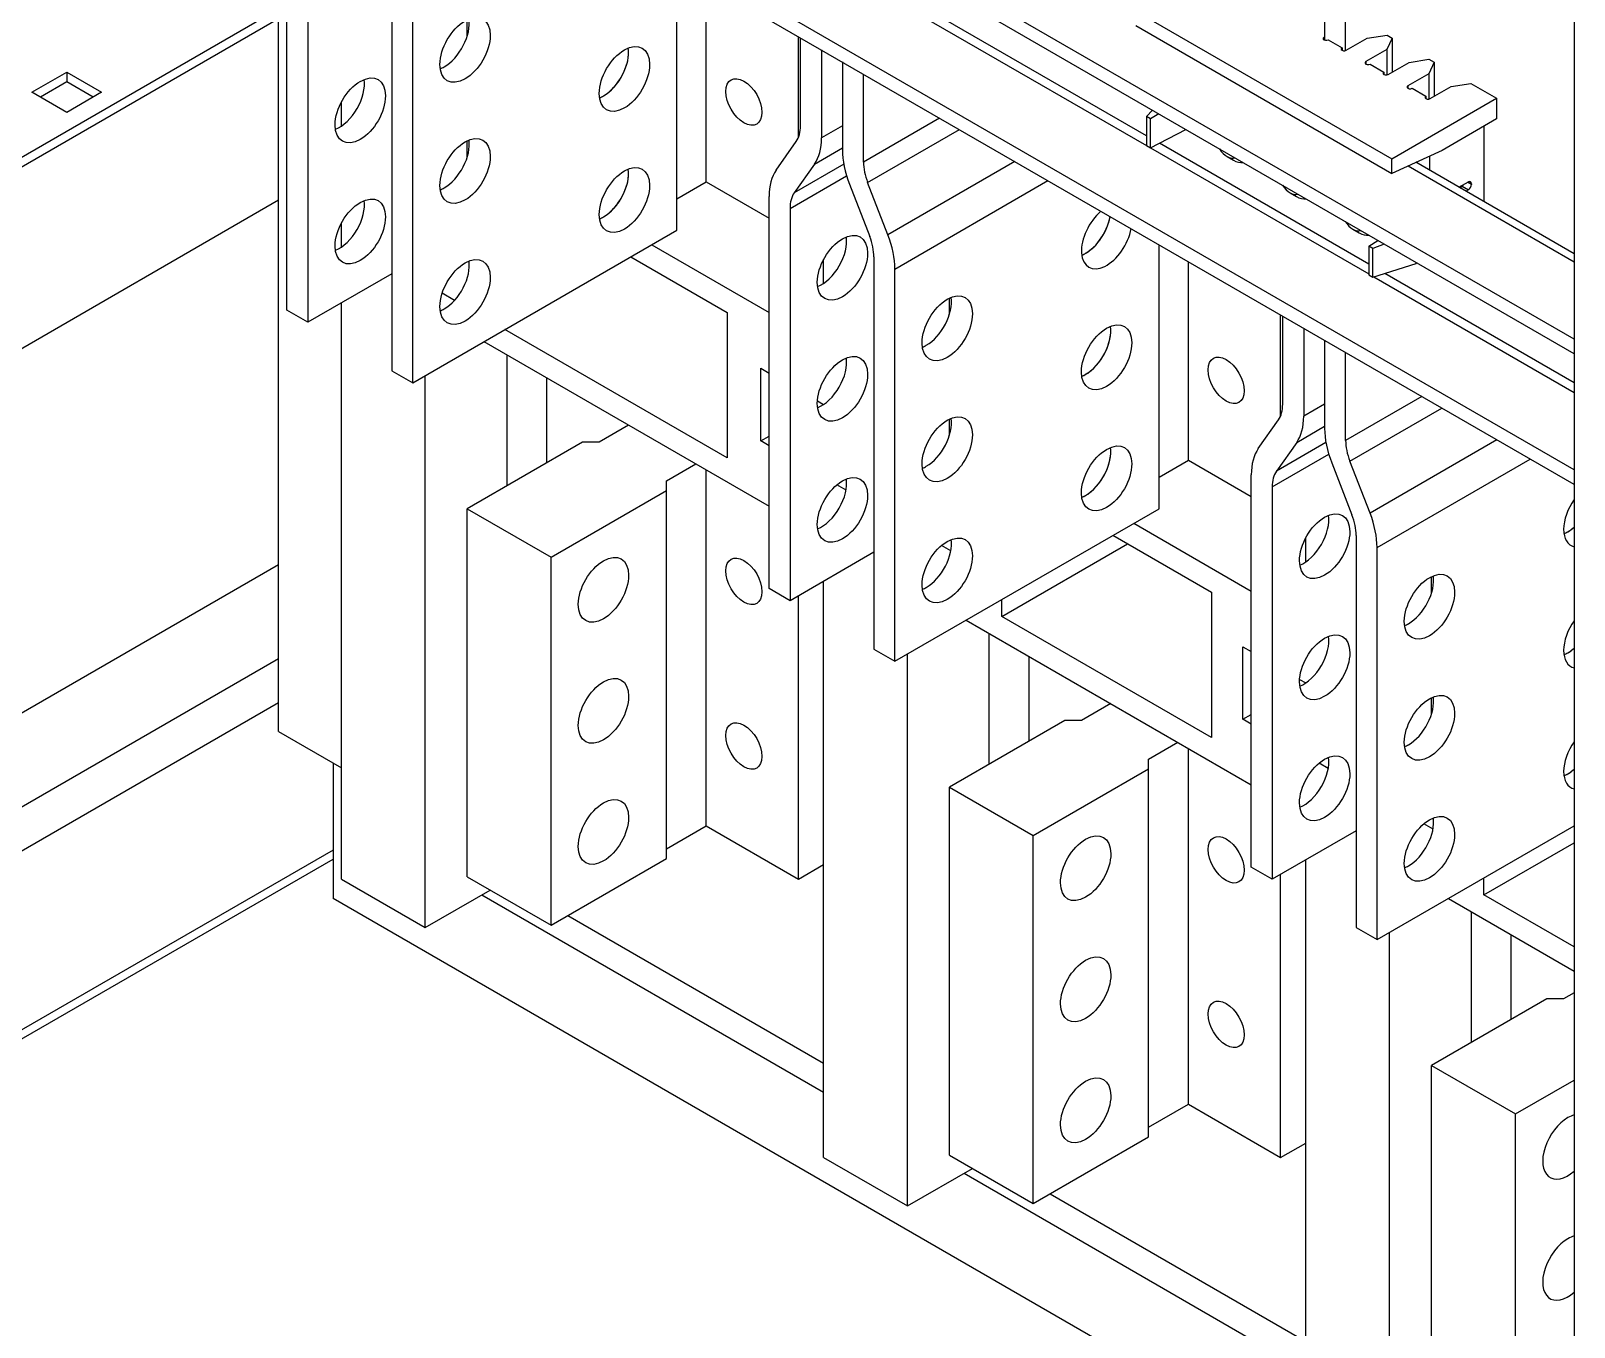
# Model space of a CAD drawing. Header units: millimetres. Extents: x -116965 to 323937, y 291661 to 566926.
# Drawn here: x -24791.2 to -24642.5, y 303274.9 to 303399.8 of the extents above; entities that cross this region are included whole.
import ezdxf

# ---------------------------------------------------------------- set-up
doc = ezdxf.new("R2010")
doc.units = ezdxf.units.MM
doc.layers.add('ALPHA', color=255, linetype='Continuous')

msp = doc.modelspace()

# ---------------------------------------------------------------- linework, layer by layer
at = {"layer": 'ALPHA'}
for p, q in [((-24642.467477, 303502.597717), (-24642.467477, 303036.028242)), ((-24642.467477, 303370.091986), (-24786.51523, 303453.257995)), ((-24642.467477, 303368.692278), (-24786.51523, 303451.858287)), ((-24642.467477, 303357.494611), (-24786.51523, 303440.660619)), ((-24642.467477, 303356.094902), (-24786.51523, 303439.260911)), ((-24767.322332, 303332.299859), (-24767.322332, 303428.179886)), ((-24666.509108, 303421.297985), (-24666.509108, 303398.910954)), ((-24664.488803, 303397.90783), (-24664.488803, 303420.131561)), ((-24766.51421, 303372.891403), (-24766.51421, 303410.679043)), ((-24764.493905, 303409.512619), (-24764.493905, 303371.72498)), ((-24728.936535, 303380.5898), (-24728.936535, 303406.017836)), ((-24756.412684, 303404.846924), (-24756.412684, 303367.059285)), ((-24754.392379, 303365.892861), (-24754.392379, 303403.680501)), ((-24726.108108, 303385.255494), (-24726.108108, 303404.384843)), ((-24708.230026, 303402.927747), (-24683.681701, 303388.754765)), ((-24683.681701, 303389.687904), (-24707.190628, 303403.26079)), ((-24856.215756, 303350.612711), (-24767.322332, 303401.935353)), ((-24856.215756, 303349.679572), (-24767.322332, 303401.002214)), ((-24749.139586, 303399.300208), (-24749.139586, 303400.875835)), ((-24684.691854, 303401.702068), (-24660.044132, 303387.471699)), ((-24717.218766, 303389.523282), (-24717.218766, 303399.252579)), ((-24717.016735, 303390.662916), (-24717.016735, 303399.135936)), ((-24684.691854, 303400.30236), (-24660.044132, 303386.071991)), ((-24666.509108, 303399.205922), (-24666.569717, 303399.170929)), ((-24666.569717, 303399.170929), (-24666.569717, 303398.937644)), ((-24664.428194, 303397.93452), (-24662.407889, 303399.100944)), ((-24662.407889, 303399.100944), (-24660.495851, 303399.396737)), ((-24659.996473, 303399.10842), (-24660.508802, 303398.004505)), ((-24660.495851, 303399.396737), (-24659.996473, 303399.10842)), ((-24659.996473, 303399.10842), (-24659.996473, 303395.82748)), ((-24714.99643, 303397.969513), (-24714.99643, 303389.496492)), ((-24666.165656, 303398.937644), (-24664.832255, 303398.167805)), ((-24664.832255, 303398.167805), (-24664.832255, 303397.93452)), ((-24660.508802, 303398.004505), (-24662.529107, 303396.838082)), ((-24660.508802, 303398.004505), (-24660.508802, 303395.560093)), ((-24712.976125, 303396.803089), (-24712.976125, 303388.330069)), ((-24662.529107, 303396.838082), (-24662.529107, 303396.604797)), ((-24662.125046, 303396.604797), (-24660.791644, 303395.834957)), ((-24660.387583, 303395.601672), (-24658.367278, 303396.768096)), ((-24658.367278, 303396.768096), (-24656.455241, 303397.063889)), ((-24655.955863, 303396.775573), (-24656.468192, 303395.671658)), ((-24656.455241, 303397.063889), (-24655.955863, 303396.775573)), ((-24655.955863, 303396.775573), (-24655.955863, 303393.494633)), ((-24791.08112, 303393.88703), (-24787.727413, 303395.823293)), ((-24787.727413, 303394.890154), (-24790.272998, 303393.42046)), ((-24787.727413, 303395.823293), (-24784.373707, 303393.88703)), ((-24787.727413, 303395.823293), (-24787.727413, 303394.890154)), ((-24785.181829, 303393.42046), (-24787.727413, 303394.890154)), ((-24710.95582, 303387.163645), (-24710.95582, 303395.636665)), ((-24660.791644, 303395.834957), (-24660.791644, 303395.601672)), ((-24656.468192, 303395.671658), (-24658.488497, 303394.505234)), ((-24656.468192, 303395.671658), (-24656.468192, 303393.227246)), ((-24654.326668, 303394.435249), (-24652.414631, 303394.731042)), ((-24652.414631, 303394.731042), (-24649.942606, 303393.303818)), ((-24787.727413, 303391.950766), (-24791.08112, 303393.88703)), ((-24784.373707, 303393.88703), (-24787.727413, 303391.950766)), ((-24660.044132, 303387.471699), (-24649.942606, 303393.303818)), ((-24658.488497, 303394.505234), (-24658.488497, 303394.271949)), ((-24658.084436, 303394.271949), (-24656.751034, 303393.50211)), ((-24656.751034, 303393.50211), (-24656.751034, 303393.268825)), ((-24656.346973, 303393.268825), (-24654.326668, 303394.435249)), ((-24649.942606, 303393.303818), (-24649.942606, 303391.316232)), ((-24761.261417, 303390.63078), (-24761.261417, 303392.939253)), ((-24683.681701, 303391.554182), (-24683.093865, 303392.147934)), ((-24682.50319, 303391.806907), (-24683.27764, 303391.320898)), ((-24712.976125, 303390.662916), (-24714.99643, 303389.496492)), ((-24703.617969, 303391.400155), (-24710.95582, 303387.163645)), ((-24710.549815, 303385.179603), (-24701.696736, 303390.290931)), ((-24683.27764, 303391.320898), (-24683.681701, 303391.554182)), ((-24683.681701, 303391.554182), (-24683.681701, 303388.754765)), ((-24683.27764, 303388.521481), (-24683.27764, 303391.320898)), ((-24683.27764, 303388.521481), (-24679.898221, 303390.302928)), ((-24649.942606, 303391.316232), (-24655.195399, 303388.28353)), ((-24651.154789, 303390.616378), (-24651.154789, 303383.345757)), ((-24749.139586, 303387.635971), (-24749.139586, 303389.211598)), ((-24719.370519, 303386.376679), (-24717.422739, 303389.147687)), ((-24683.681701, 303388.754765), (-24683.27764, 303388.521481)), ((-24662.266467, 303377.323813), (-24682.432785, 303388.966842)), ((-24715.673104, 303386.971111), (-24712.976125, 303388.528213)), ((-24696.375304, 303387.2186), (-24708.602036, 303380.159493)), ((-24683.27764, 303388.521481), (-24662.266467, 303376.390674)), ((-24675.903527, 303387.69332), (-24675.297435, 303387.343393)), ((-24655.195399, 303388.282947), (-24660.044132, 303386.071991)), ((-24660.044132, 303386.071991), (-24660.044132, 303387.471699)), ((-24656.415044, 303387.726805), (-24656.407582, 303387.722498)), ((-24656.407582, 303387.722498), (-24656.407582, 303386.378459)), ((-24655.195399, 303388.28353), (-24655.195399, 303388.282947)), ((-24718.026888, 303382.684874), (-24712.578035, 303385.830771)), ((-24715.673104, 303386.971111), (-24717.620883, 303384.200103)), ((-24712.848796, 303386.955269), (-24717.620883, 303384.200103)), ((-24658.463821, 303386.792591), (-24642.467477, 303377.557098)), ((-24642.467477, 303378.330136), (-24657.715722, 303387.133714)), ((-24728.936535, 303383.622501), (-24726.108108, 303385.255494)), ((-24726.108108, 303385.255494), (-24720.047193, 303381.756223)), ((-24712.299451, 303385.023332), (-24710.351672, 303380.003222)), ((-24708.602036, 303380.159493), (-24710.549815, 303385.179603)), ((-24707.925362, 303376.852756), (-24693.173248, 303385.369893)), ((-24653.59084, 303384.752212), (-24652.659442, 303385.252398)), ((-24653.579155, 303384.745466), (-24653.579155, 303384.758487)), ((-24653.486895, 303384.6922), (-24653.259103, 303384.8385)), ((-24653.259103, 303384.8385), (-24652.653011, 303384.488573)), ((-24652.653011, 303384.488573), (-24652.880804, 303384.342273)), ((-24652.366972, 303385.003093), (-24652.731632, 303385.21363)), ((-24652.670209, 303385.246616), (-24652.366972, 303385.071542)), ((-24652.366972, 303385.071542), (-24652.366972, 303385.003093)), ((-24865.71119, 303326.701025), (-24767.322332, 303383.505859)), ((-24720.047193, 303346.063658), (-24720.047193, 303383.851298)), ((-24669.842611, 303384.194049), (-24669.23652, 303383.844122)), ((-24761.261417, 303378.966544), (-24761.261417, 303381.275016)), ((-24718.026888, 303382.684874), (-24718.026888, 303344.897235)), ((-24754.392379, 303365.892861), (-24728.936535, 303380.5898)), ((-24663.781696, 303380.694778), (-24663.175604, 303380.344851)), ((-24731.360901, 303379.190091), (-24720.047193, 303372.658119)), ((-24682.469518, 303353.762055), (-24682.469518, 303379.190091)), ((-24662.266467, 303379.053492), (-24661.389348, 303379.616825)), ((-24662.266467, 303379.053492), (-24662.266467, 303376.301439)), ((-24661.862406, 303378.820207), (-24662.266467, 303379.053492)), ((-24660.773933, 303379.261515), (-24661.862406, 303378.820207)), ((-24661.862406, 303376.068154), (-24661.862406, 303378.820207)), ((-24733.381206, 303378.023667), (-24724.087803, 303372.658119)), ((-24714.794399, 303375.467273), (-24714.794399, 303377.775745)), ((-24709.945667, 303378.01918), (-24709.945667, 303340.23154)), ((-24707.925362, 303339.065116), (-24707.925362, 303376.852756)), ((-24679.641091, 303358.42775), (-24679.641091, 303377.557098)), ((-24661.862406, 303376.068154), (-24657.700578, 303377.40168)), ((-24657.700578, 303377.40168), (-24657.700578, 303377.487113)), ((-24657.700578, 303377.40168), (-24657.623894, 303377.442839)), ((-24756.412684, 303376.390674), (-24764.493905, 303371.72498)), ((-24662.266467, 303376.301439), (-24661.862406, 303376.068154)), ((-24661.763009, 303376.100003), (-24642.467477, 303364.959722)), ((-24642.467477, 303365.892861), (-24660.723611, 303376.433045)), ((-24750.364446, 303373.831861), (-24751.551275, 303374.517078)), ((-24702.672569, 303372.472463), (-24702.672569, 303374.04809)), ((-24764.493905, 303371.72498), (-24766.51421, 303372.891403)), ((-24761.261417, 303318.06949), (-24761.261417, 303373.591257)), ((-24724.087803, 303372.658119), (-24724.087803, 303358.661034)), ((-24670.751749, 303362.695537), (-24670.751749, 303372.424834)), ((-24670.549718, 303363.835171), (-24670.549718, 303372.308191)), ((-24724.087803, 303358.661034), (-24745.503037, 303371.025125)), ((-24668.529413, 303371.141768), (-24668.529413, 303362.668748)), ((-24747.523342, 303369.858702), (-24720.047193, 303353.99534)), ((-24666.509108, 303369.975344), (-24666.509108, 303361.502324)), ((-24745.301006, 303355.97826), (-24745.301006, 303368.575636)), ((-24664.488803, 303360.3359), (-24664.488803, 303368.80892)), ((-24756.412684, 303367.059285), (-24754.392379, 303365.892861)), ((-24753.180196, 303313.403795), (-24753.180196, 303366.592715)), ((-24741.462427, 303358.194465), (-24741.462427, 303366.359431)), ((-24720.855315, 303367.29257), (-24720.047193, 303366.826)), ((-24720.855315, 303360.294027), (-24720.855315, 303367.29257)), ((-24715.392697, 303364.138726), (-24714.802193, 303363.797798)), ((-24666.509108, 303363.835171), (-24668.529413, 303362.668748)), ((-24657.150952, 303364.57241), (-24664.488803, 303360.3359)), ((-24664.082798, 303358.351858), (-24655.229719, 303363.463186)), ((-24702.672569, 303360.808226), (-24702.672569, 303362.383853)), ((-24672.903502, 303359.548935), (-24670.955722, 303362.319942)), ((-24733.583237, 303361.810378), (-24736.411664, 303360.177385)), ((-24720.855315, 303360.294027), (-24720.047193, 303360.760597)), ((-24669.206087, 303360.143366), (-24666.509108, 303361.700468)), ((-24738.027908, 303360.177385), (-24749.139586, 303353.762055)), ((-24736.411664, 303360.177385), (-24738.027908, 303360.177385)), ((-24720.047193, 303359.827458), (-24720.855315, 303360.294027)), ((-24671.559871, 303355.85713), (-24666.111018, 303359.003026)), ((-24669.206087, 303360.143366), (-24671.153866, 303357.372358)), ((-24666.381778, 303360.127525), (-24671.153866, 303357.372358)), ((-24649.908287, 303360.390855), (-24662.135019, 303353.331748)), ((-24729.946688, 303356.444829), (-24727.118261, 303358.077822)), ((-24726.108108, 303323.201754), (-24726.108108, 303357.494611)), ((-24682.469518, 303356.794756), (-24679.641091, 303358.42775)), ((-24679.641091, 303358.42775), (-24673.580176, 303354.928478)), ((-24665.832434, 303358.195587), (-24663.884655, 303353.175477)), ((-24662.135019, 303353.331748), (-24664.082798, 303358.351858)), ((-24661.458345, 303350.025011), (-24646.706231, 303358.542148)), ((-24729.946688, 303355.51169), (-24729.946688, 303356.444829)), ((-24712.633936, 303355.547412), (-24713.520344, 303356.05918)), ((-24673.580176, 303319.235914), (-24673.580176, 303357.023553)), ((-24741.058366, 303349.09636), (-24729.946688, 303355.51169)), ((-24729.946688, 303320.05241), (-24729.946688, 303355.51169)), ((-24671.559871, 303355.85713), (-24671.559871, 303318.06949)), ((-24749.139586, 303353.762055), (-24741.058366, 303349.09636)), ((-24749.139586, 303318.302775), (-24749.139586, 303353.762055)), ((-24707.925362, 303339.065116), (-24682.469518, 303353.762055)), ((-24684.893884, 303352.362346), (-24673.580176, 303345.830374)), ((-24702.532411, 303349.715294), (-24703.418819, 303350.227062)), ((-24697.621806, 303343.380884), (-24685.499976, 303350.379426)), ((-24686.914189, 303351.195923), (-24677.418755, 303345.713731)), ((-24668.327382, 303348.639528), (-24668.327382, 303350.948)), ((-24663.47865, 303351.191435), (-24663.47865, 303313.403795)), ((-24661.458345, 303312.237372), (-24661.458345, 303350.025011)), ((-24741.058366, 303313.63708), (-24741.058366, 303349.09636)), ((-24709.945667, 303349.56293), (-24718.026888, 303344.897235)), ((-24865.71119, 303291.591672), (-24767.322332, 303348.396506)), ((-24656.205552, 303345.644718), (-24656.205552, 303347.220345)), ((-24718.026888, 303344.897235), (-24720.047193, 303346.063658)), ((-24714.794399, 303291.241745), (-24714.794399, 303346.763513)), ((-24677.418755, 303345.713731), (-24677.418755, 303331.716647)), ((-24717.218766, 303318.06949), (-24717.218766, 303345.363804)), ((-24697.621806, 303343.380884), (-24697.621806, 303345.013877)), ((-24701.056325, 303343.030957), (-24673.580176, 303327.167595)), ((-24677.418755, 303331.716647), (-24697.621806, 303343.380884)), ((-24698.833989, 303329.150515), (-24698.833989, 303341.747891)), ((-24709.945667, 303340.23154), (-24707.925362, 303339.065116)), ((-24706.713179, 303286.57605), (-24706.713179, 303339.764971)), ((-24674.388298, 303340.464825), (-24673.580176, 303339.998255)), ((-24674.388298, 303333.466283), (-24674.388298, 303340.464825)), ((-24767.322332, 303339.298401), (-24865.71119, 303282.493568)), ((-24694.99541, 303331.36672), (-24694.99541, 303339.531686)), ((-24668.92568, 303337.310981), (-24668.335176, 303336.970053)), ((-24656.205552, 303333.980482), (-24656.205552, 303335.556108)), ((-24864.903068, 303278.761012), (-24767.322332, 303335.099276)), ((-24687.11622, 303334.982633), (-24689.944647, 303333.34964)), ((-24674.388298, 303333.466283), (-24673.580176, 303333.932852)), ((-24767.322332, 303332.299859), (-24761.261417, 303328.800588)), ((-24691.560891, 303333.34964), (-24702.672569, 303326.93431)), ((-24689.944647, 303333.34964), (-24691.560891, 303333.34964)), ((-24673.580176, 303332.999713), (-24674.388298, 303333.466283)), ((-24683.479671, 303329.617084), (-24680.651243, 303331.250078)), ((-24679.641091, 303296.374009), (-24679.641091, 303330.666866)), ((-24762.069539, 303329.267157), (-24762.069539, 303316.203212)), ((-24683.479671, 303328.683946), (-24683.479671, 303329.617084)), ((-24666.166919, 303328.719668), (-24667.053327, 303329.231435)), ((-24694.591349, 303322.268615), (-24683.479671, 303328.683946)), ((-24683.479671, 303293.224665), (-24683.479671, 303328.683946)), ((-24702.672569, 303326.93431), (-24694.591349, 303322.268615)), ((-24702.672569, 303291.47503), (-24702.672569, 303326.93431)), ((-24656.065394, 303322.887549), (-24656.951802, 303323.399317)), ((-24729.946688, 303320.985549), (-24726.108108, 303323.201754)), ((-24726.108108, 303323.201754), (-24717.218766, 303318.06949)), ((-24694.591349, 303286.809335), (-24694.591349, 303322.268615)), ((-24663.47865, 303322.735185), (-24671.559871, 303318.06949)), ((-24661.458345, 303312.237372), (-24642.467477, 303323.201754)), ((-24762.069539, 303320.868907), (-24864.903068, 303261.497941)), ((-24651.154789, 303316.553139), (-24642.467477, 303321.568761)), ((-24865.435628, 303260.3208), (-24762.069539, 303319.99924)), ((-24741.058366, 303313.63708), (-24729.946688, 303320.05241)), ((-24717.218766, 303318.06949), (-24714.794399, 303319.469198)), ((-24671.559871, 303318.06949), (-24673.580176, 303319.235914)), ((-24668.327382, 303264.414), (-24668.327382, 303319.935768)), ((-24761.261417, 303318.06949), (-24753.180196, 303313.403795)), ((-24749.139586, 303318.302775), (-24741.058366, 303313.63708)), ((-24670.751749, 303291.241745), (-24670.751749, 303318.536059)), ((-24651.154789, 303316.553139), (-24651.154789, 303318.186132)), ((-24642.467477, 303247.15093), (-24762.069539, 303316.203212)), ((-24753.180196, 303313.403795), (-24746.91725, 303317.019709)), ((-24747.725372, 303316.553139), (-24714.794399, 303297.540433)), ((-24654.589308, 303316.203212), (-24642.467477, 303309.20467)), ((-24642.467477, 303311.537517), (-24651.154789, 303316.553139)), ((-24739.442122, 303314.570219), (-24714.794399, 303300.33985)), ((-24652.366972, 303302.32277), (-24652.366972, 303314.920146)), ((-24663.47865, 303313.403795), (-24661.458345, 303312.237372)), ((-24660.246162, 303259.748306), (-24660.246162, 303312.937226)), ((-24648.528393, 303304.538975), (-24648.528393, 303312.703941)), ((-24642.467477, 303307.105107), (-24643.47763, 303306.521895)), ((-24645.093874, 303306.521895), (-24656.205552, 303300.106565)), ((-24643.47763, 303306.521895), (-24645.093874, 303306.521895)), ((-24656.205552, 303300.106565), (-24648.124332, 303295.44087)), ((-24656.205552, 303264.647285), (-24656.205552, 303300.106565)), ((-24648.124332, 303295.44087), (-24642.467477, 303298.706857)), ((-24683.479671, 303294.157804), (-24679.641091, 303296.374009)), ((-24679.641091, 303296.374009), (-24670.751749, 303291.241745)), ((-24648.124332, 303259.98159), (-24648.124332, 303295.44087)), ((-24694.591349, 303286.809335), (-24683.479671, 303293.224665)), ((-24670.751749, 303291.241745), (-24668.327382, 303292.641454)), ((-24714.794399, 303291.241745), (-24706.713179, 303286.57605)), ((-24702.672569, 303291.47503), (-24694.591349, 303286.809335)), ((-24706.713179, 303286.57605), (-24700.450233, 303290.191964)), ((-24701.258355, 303289.725394), (-24668.327382, 303270.712688)), ((-24692.975105, 303287.742474), (-24668.327382, 303273.512105))]:
    msp.add_line(p, q, dxfattribs=at)
for centre, major_axis, start_param, end_param in [((-24749.341617, 303397.969513), (1.714286, 2.96923), 2.3561944902, 8.6393797974), ((-24751.361922, 303399.135936), (1.714286, 2.96923), 3.926990817, 5.6530480611), ((-24666.367686, 303399.054287), (-0.285714, 0), 5.4977871438, 8.6393797974), ((-24733.987298, 303395.170096), (1.714286, 2.96923), 2.3561944902, 8.6393797974), ((-24736.007603, 303396.336519), (1.714286, 2.96923), 3.7717298996, 5.6530480611), ((-24736.007603, 303396.336519), (1.714286, 2.96923), 3.926990817, 5.6530480611), ((-24664.630224, 303398.051162), (-0.285714, 0), 5.4977871438, 8.6393797974), ((-24751.361922, 303399.135936), (1.714286, 2.96923), 3.7717298997, 3.926990817), ((-24662.327076, 303396.721439), (-0.285714, 0), 5.4977871438, 8.6393797974), ((-24759.443142, 303392.137394), (1.714286, 2.96923), 2.3561944902, 8.6393797974), ((-24761.463447, 303393.303818), (1.714286, 2.96923), 3.7717298997, 5.6530480611), ((-24722.471559, 303392.953891), (-1.228571, 2.127948), 0.7853981634, 7.0685834706), ((-24660.589614, 303395.718315), (-0.285714, 0), 5.4977871438, 8.6393797974), ((-24736.007603, 303396.336519), (1.714286, 2.96923), 3.7717298997, 3.926990817), ((-24658.286466, 303394.388592), (-0.285714, 0), 5.4977871438, 8.6393797974), ((-24656.549004, 303393.385467), (-0.285714, 0), 5.4977871438, 8.6393797974), ((-24720.047193, 303392.412552), (-2.142857, 3.711537), 3.4033920414, 3.926990817), ((-24749.341617, 303386.305276), (1.714286, 2.96923), 2.3561944902, 8.6393797974), ((-24751.361922, 303387.471699), (1.714286, 2.96923), 3.926990817, 5.6530480611), ((-24720.047193, 303392.412552), (-3.571429, 6.185896), 3.4033920414, 3.926990817), ((-24707.925362, 303385.414009), (-3.571429, 6.185896), 0.7853981634, 1.308996939), ((-24675.903527, 303389.046371), (-0.828571, 1.435128), 1.6734785186, 3.0389104618), ((-24675.297435, 303389.396298), (-1.257143, 2.177435), 2.3561944902, 2.9066760324), ((-24657.619765, 303387.022644), (0.857143, 1.484615), 5.4977871438, 5.5032970467), ((-24733.987298, 303383.505859), (1.714286, 2.96923), 2.3561944902, 8.6393797974), ((-24736.007603, 303384.672283), (1.714286, 2.96923), 3.7717298996, 5.6530480611), ((-24736.007603, 303384.672283), (1.714286, 2.96923), 3.926990817, 5.6530480611), ((-24714.99643, 303380.935239), (-3.571429, 6.185896), 0.2617993878, 0.7853981634), ((-24707.925362, 303385.414009), (-2.142857, 3.711537), 0.7853981634, 1.308996939), ((-24751.361922, 303387.471699), (1.714286, 2.96923), 3.7717298997, 3.926990817), ((-24669.842611, 303385.5471), (-0.828571, 1.435128), 1.6734785186, 3.0389104618), ((-24653.27611, 303385.178057), (0.214286, 0.371154), 3.9831392608, 4.6394310534), ((-24652.670018, 303384.896578), (0.214286, 0.371154), 5.4977871438, 7.0336768855), ((-24652.670018, 303384.82813), (0.214286, 0.371154), 3.9831392608, 5.4977871438), ((-24759.443142, 303380.473157), (1.714286, 2.96923), 2.3561944902, 8.6393797974), ((-24761.463447, 303381.639581), (1.714286, 2.96923), 3.7717298997, 5.6530480611), ((-24714.99643, 303380.935239), (-2.142857, 3.711537), 0.2617993878, 0.7853981634), ((-24669.23652, 303385.897027), (-1.257143, 2.177435), 2.3561944902, 2.9066760324), ((-24736.007603, 303384.672283), (1.714286, 2.96923), 3.7717298997, 3.926990817), ((-24687.520281, 303380.006588), (1.714286, 2.96923), 1.0118064608, 5.2713788464), ((-24689.540586, 303381.173011), (1.714286, 2.96923), 3.7717298996, 5.2713788464), ((-24689.540586, 303381.173011), (1.714286, 2.96923), 3.926990817, 5.2713788464), ((-24663.781696, 303382.047829), (-0.828571, 1.435128), 1.6734785186, 3.0389104618), ((-24712.976125, 303376.973886), (1.714286, 2.96923), 2.3561944902, 8.6393797974), ((-24714.99643, 303378.14031), (1.714286, 2.96923), 3.7717298997, 5.6530480611), ((-24712.976125, 303379.768815), (-2.142857, 3.711537), 3.926990817, 4.4505895926), ((-24712.976125, 303379.768815), (-3.571429, 6.185896), 3.926990817, 4.4505895926), ((-24663.175604, 303382.397756), (-1.257143, 2.177435), 2.3561944902, 2.9066760324), ((-24689.540586, 303381.173011), (1.714286, 2.96923), 3.7717298997, 3.926990817), ((-24749.341617, 303374.641039), (1.714286, 2.96923), 2.3561944902, 8.6393797974), ((-24751.361922, 303375.807462), (1.714286, 2.96923), 3.926990817, 5.6530480611), ((-24702.874599, 303371.141768), (1.714286, 2.96923), 2.3561944902, 8.6393797974), ((-24704.894905, 303372.308191), (1.714286, 2.96923), 3.926990817, 5.6530480611), ((-24751.361922, 303375.807462), (1.714286, 2.96923), 3.7717298997, 3.926990817), ((-24687.520281, 303368.342351), (1.714286, 2.96923), 2.3561944902, 8.6393797974), ((-24689.540586, 303369.508775), (1.714286, 2.96923), 3.7717298996, 5.6530480611), ((-24689.540586, 303369.508775), (1.714286, 2.96923), 3.926990817, 5.6530480611), ((-24704.894905, 303372.308191), (1.714286, 2.96923), 3.7717298997, 3.926990817), ((-24712.976125, 303365.309649), (1.714286, 2.96923), 2.3561944902, 8.6393797974), ((-24714.99643, 303366.476073), (1.714286, 2.96923), 3.7717298997, 5.6530480611), ((-24676.004542, 303366.126146), (-1.228571, 2.127948), 0.7853981634, 7.0685834706), ((-24689.540586, 303369.508775), (1.714286, 2.96923), 3.7717298997, 3.926990817), ((-24673.580176, 303365.584807), (-2.142857, 3.711537), 3.4033920414, 3.926990817), ((-24702.874599, 303359.477531), (1.714286, 2.96923), 2.3561944902, 8.6393797974), ((-24704.894905, 303360.643955), (1.714286, 2.96923), 3.926990817, 5.6530480611), ((-24673.580176, 303365.584807), (-3.571429, 6.185896), 3.4033920414, 3.926990817), ((-24661.458345, 303358.586265), (-3.571429, 6.185896), 0.7853981634, 1.308996939), ((-24687.520281, 303356.678114), (1.714286, 2.96923), 2.3561944902, 8.6393797974), ((-24689.540586, 303357.844538), (1.714286, 2.96923), 3.7717298996, 5.6530480611), ((-24689.540586, 303357.844538), (1.714286, 2.96923), 3.926990817, 5.6530480611), ((-24668.529413, 303354.107494), (-3.571429, 6.185896), 0.2617993878, 0.7853981634), ((-24661.458345, 303358.586265), (-2.142857, 3.711537), 0.7853981634, 1.308996939), ((-24704.894905, 303360.643955), (1.714286, 2.96923), 3.7717298997, 3.926990817), ((-24712.976125, 303353.645412), (1.714286, 2.96923), 2.3561944902, 8.6393797974), ((-24714.99643, 303354.811836), (1.714286, 2.96923), 3.7717298997, 5.6530480611), ((-24668.529413, 303354.107494), (-2.142857, 3.711537), 0.2617993878, 0.7853981634), ((-24689.540586, 303357.844538), (1.714286, 2.96923), 3.7717298997, 3.926990817), ((-24641.053264, 303353.178843), (1.714286, 2.96923), 1.4082247488, 3.3041642316), ((-24666.509108, 303350.146141), (1.714286, 2.96923), 2.3561944902, 8.6393797974), ((-24668.529413, 303351.312565), (1.714286, 2.96923), 3.7717298997, 5.6530480611), ((-24666.509108, 303352.94107), (-2.142857, 3.711537), 3.926990817, 4.4505895926), ((-24666.509108, 303352.94107), (-3.571429, 6.185896), 3.926990817, 4.4505895926), ((-24643.073569, 303354.345267), (1.714286, 2.96923), 3.7717298996, 4.1796710721), ((-24643.073569, 303354.345267), (1.714286, 2.96923), 3.7717298997, 3.926990817), ((-24643.073569, 303354.345267), (1.714286, 2.96923), 3.926990817, 4.1796710721), ((-24702.874599, 303347.813294), (1.714286, 2.96923), 2.3561944902, 8.6393797974), ((-24704.894905, 303348.979718), (1.714286, 2.96923), 3.926990817, 5.6530480611), ((-24736.007603, 303345.947016), (1.714286, 2.96923), 2.3561944902, 8.6393797974), ((-24722.471559, 303346.763513), (-1.228571, 2.127948), 0.7853981634, 7.0685834706), ((-24656.407582, 303344.314023), (1.714286, 2.96923), 2.3561944902, 8.6393797974), ((-24658.427887, 303345.480447), (1.714286, 2.96923), 3.926990817, 5.6530480611), ((-24704.894905, 303348.979718), (1.714286, 2.96923), 3.7717298997, 3.926990817), ((-24658.427887, 303345.480447), (1.714286, 2.96923), 3.7717298997, 3.926990817), ((-24641.053264, 303341.514606), (1.714286, 2.96923), 1.4082247488, 3.3041642316), ((-24666.509108, 303338.481904), (1.714286, 2.96923), 2.3561944902, 8.6393797974), ((-24668.529413, 303339.648328), (1.714286, 2.96923), 3.7717298997, 5.6530480611), ((-24643.073569, 303342.68103), (1.714286, 2.96923), 3.7717298996, 4.1796710721), ((-24643.073569, 303342.68103), (1.714286, 2.96923), 3.7717298997, 3.926990817), ((-24643.073569, 303342.68103), (1.714286, 2.96923), 3.926990817, 4.1796710721), ((-24736.007603, 303334.282779), (1.714286, 2.96923), 2.3561944902, 8.6393797974), ((-24656.407582, 303332.649786), (1.714286, 2.96923), 2.3561944902, 8.6393797974), ((-24658.427887, 303333.81621), (1.714286, 2.96923), 3.926990817, 5.6530480611), ((-24722.471559, 303330.900151), (-1.228571, 2.127948), 0.7853981634, 7.0685834706), ((-24658.427887, 303333.81621), (1.714286, 2.96923), 3.7717298997, 3.926990817), ((-24641.053264, 303329.850369), (1.714286, 2.96923), 1.4082247488, 3.3041642316), ((-24666.509108, 303326.817668), (1.714286, 2.96923), 2.3561944902, 8.6393797974), ((-24668.529413, 303327.984091), (1.714286, 2.96923), 3.7717298997, 5.6530480611), ((-24643.073569, 303331.016793), (1.714286, 2.96923), 3.7717298996, 4.1796710721), ((-24643.073569, 303331.016793), (1.714286, 2.96923), 3.7717298997, 3.926990817), ((-24643.073569, 303331.016793), (1.714286, 2.96923), 3.926990817, 4.1796710721), ((-24736.007603, 303322.618542), (1.714286, 2.96923), 2.3561944902, 8.6393797974), ((-24656.407582, 303320.985549), (1.714286, 2.96923), 2.3561944902, 8.6393797974), ((-24658.427887, 303322.151973), (1.714286, 2.96923), 3.926990817, 5.6530480611), ((-24689.540586, 303319.119271), (1.714286, 2.96923), 2.3561944902, 8.6393797974), ((-24676.004542, 303319.935768), (-1.228571, 2.127948), 0.7853981634, 7.0685834706), ((-24658.427887, 303322.151973), (1.714286, 2.96923), 3.7717298997, 3.926990817), ((-24689.540586, 303307.455034), (1.714286, 2.96923), 2.3561944902, 8.6393797974), ((-24676.004542, 303304.072406), (-1.228571, 2.127948), 0.7853981634, 7.0685834706), ((-24689.540586, 303295.790798), (1.714286, 2.96923), 2.3561944902, 8.6393797974), ((-24643.073569, 303292.291526), (1.714286, 2.96923), 0.7853981634, 4.1796710721), ((-24643.073569, 303292.291526), (1.714286, 2.96923), 0.5327179083, 0.7853981634), ((-24643.073569, 303280.62729), (1.714286, 2.96923), 0.7853981634, 4.1796710721), ((-24643.073569, 303280.62729), (1.714286, 2.96923), 0.5327179083, 0.7853981634)]:
    msp.add_ellipse(centre, major_axis=major_axis, ratio=0.5773502692, start_param=start_param, end_param=end_param, dxfattribs=at)

doc.saveas('drawing.dxf')
